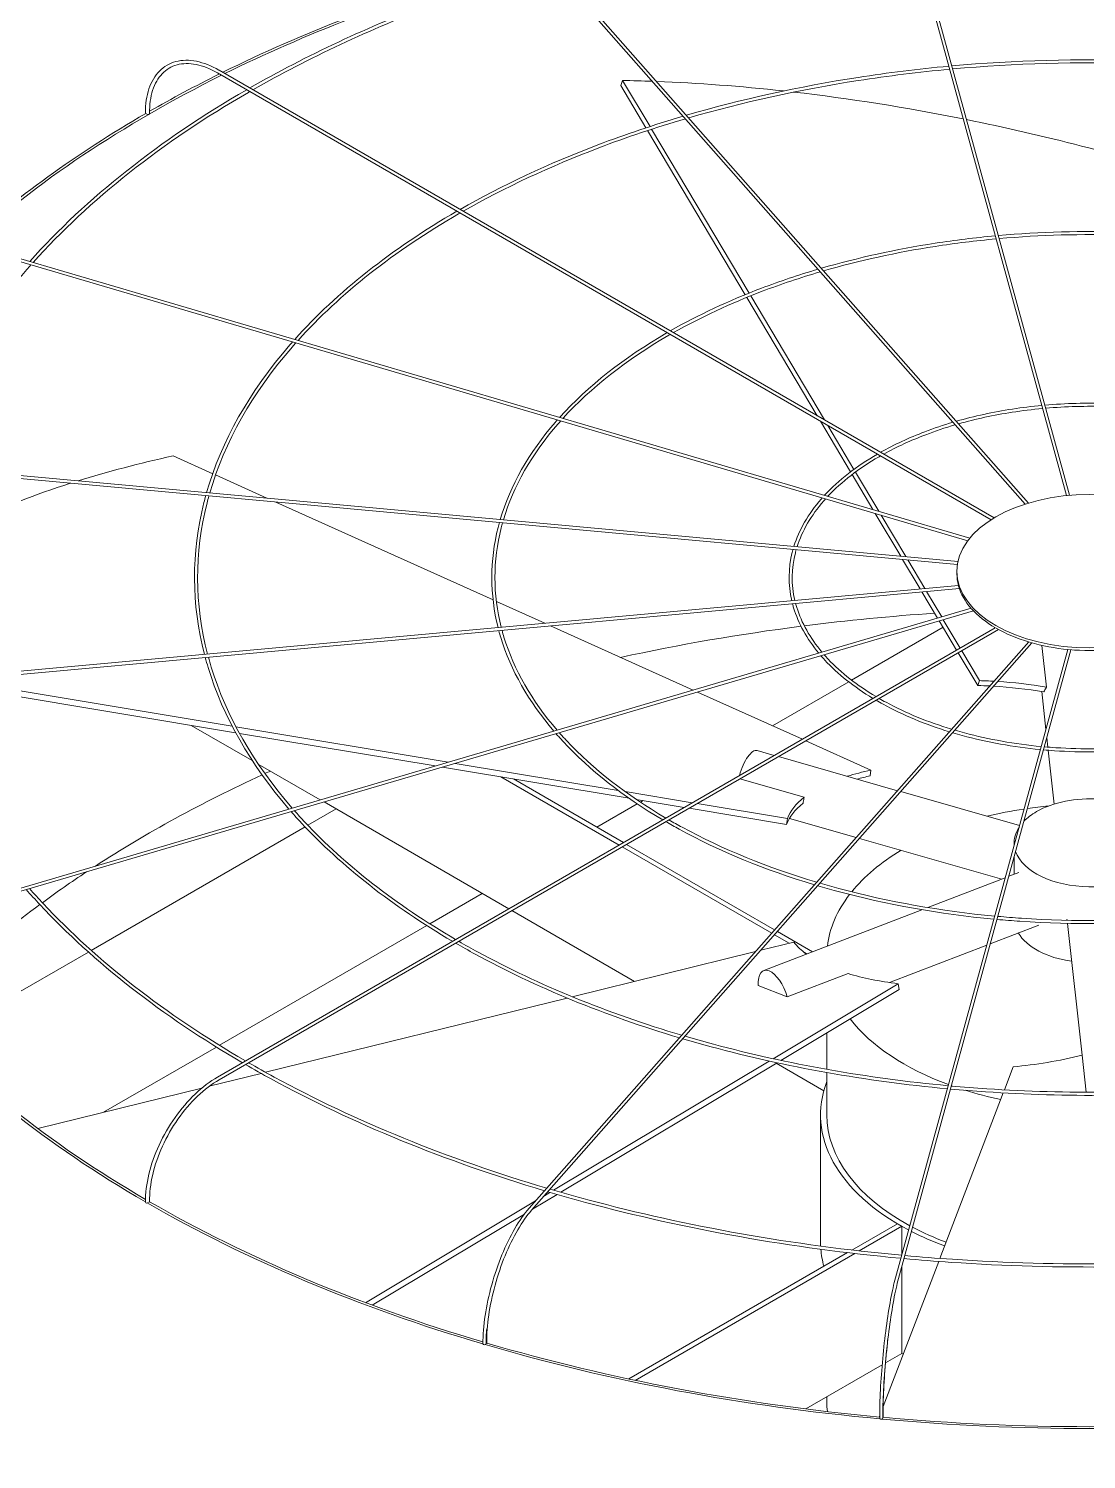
# Model space of a CAD drawing. Header units: millimetres. Extents: x -312439 to 477422, y -331570 to 212570.
# Drawn here: x 398782.8 to 398990.7, y 91162.4 to 91443.5 of the extents above; entities that cross this region are included whole.
import ezdxf

# ---------------------------------------------------------------- set-up
doc = ezdxf.new("R2010")
doc.units = ezdxf.units.MM

msp = doc.modelspace()

# ---------------------------------------------------------------- linework, layer by layer
at = {"color": 0, "linetype": 'Continuous', "lineweight": 0, "extrusion": (8.40036e-17, 0.816497, 0.57735)}
for p, q in [((398953.161, 91474.208), (398986.754, 91351.753)), ((398987.373, 91351.812), (398953.752, 91474.37)), ((398881.612, 91460.971), (398979.294, 91350.287)), ((398978.653, 91350.088), (398881.153, 91460.566)), ((398819.92, 91434.786), (398971.952, 91347.01)), ((398972.543, 91347.376), (398820.226, 91435.316)), ((398899.153, 91432.343), (398899.523, 91433.31)), ((398899.523, 91433.31), (398904.907, 91424.262)), ((398904.115, 91424.002), (398899.153, 91432.343)), ((398923.616, 91391.228), (398904.436, 91423.463)), ((398905.228, 91423.722), (398924.378, 91391.536)), ((398967.373, 91342.899), (398775.443, 91399.36)), ((398967.782, 91343.417), (398775.616, 91399.948)), ((398937.758, 91367.459), (398923.933, 91390.696)), ((398924.695, 91391.003), (398939.199, 91366.628)), ((398944.324, 91356.424), (398938.399, 91366.382)), ((398939.839, 91365.55), (398944.978, 91356.913)), ((398965.324, 91338.238), (398752.083, 91357.737)), ((398752.139, 91358.347), (398965.438, 91338.842)), ((398818.963, 91356.062), (398811.205, 91359.554)), ((398829.631, 91351.261), (398819.524, 91355.81)), ((398948.728, 91349.022), (398944.639, 91355.894)), ((398945.293, 91356.384), (398949.874, 91348.685)), ((398874.061, 91331.265), (398831.346, 91350.489)), ((398954.172, 91339.873), (398949.188, 91348.249)), ((398950.334, 91347.911), (398955.172, 91339.781)), ((398958.008, 91333.424), (398954.559, 91339.222)), ((398955.559, 91339.131), (398958.905, 91333.506)), ((398965.221, 91336.404), (398965.221, 91336.904)), ((398965.525, 91334.112), (398752.083, 91314.594)), ((398752.139, 91313.984), (398965.705, 91333.513)), ((398961.425, 91327.682), (398958.356, 91332.841)), ((398959.252, 91332.923), (398962.23, 91327.919)), ((398775.443, 91272.971), (398968.012, 91329.62)), ((398775.616, 91272.383), (398968.472, 91329.117)), ((398884.248, 91326.68), (398874.711, 91330.972)), ((398913.406, 91313.556), (398885.384, 91326.168)), ((398965.162, 91321.401), (398961.748, 91327.139)), ((398962.553, 91327.376), (398965.866, 91321.807)), ((398972.774, 91325.796), (398819.92, 91237.545)), ((398973.393, 91325.446), (398820.226, 91237.015)), ((398944.526, 91315.506), (398962.496, 91325.882)), ((398979.329, 91323.01), (398881.153, 91211.765)), ((398979.98, 91322.822), (398881.612, 91211.36)), ((398987.015, 91321.529), (398953.161, 91198.123)), ((398953.752, 91197.961), (398987.635, 91321.473)), ((398969.307, 91314.436), (398965.475, 91320.875)), ((398966.179, 91321.281), (398969.677, 91315.403)), ((398982.83, 91314.128), (398981.917, 91322.337)), ((398823.469, 91305.177), (398764.037, 91315.072)), ((398768.583, 91315.488), (398822.786, 91306.463)), ((398928.996, 91306.54), (398943.953, 91315.175)), ((398969.307, 91314.436), (398969.677, 91315.403)), ((398934.855, 91303.903), (398914.264, 91313.17)), ((398981.886, 91313.257), (398982.711, 91305.84)), ((398826.732, 91299.715), (398814.759, 91306.627)), ((398823.543, 91306.338), (398865.258, 91299.392)), ((398862.713, 91298.644), (398824.237, 91305.049)), ((398948.328, 91297.84), (398935.543, 91303.593)), ((398982.894, 91304.192), (398983.099, 91302.352)), ((398925.976, 91301.665), (398929.322, 91300.709)), ((398983.168, 91301.732), (398984.343, 91291.165)), ((398840.106, 91291.993), (398827.924, 91299.027)), ((398900.792, 91292.304), (398864.099, 91298.413)), ((398866.644, 91299.162), (398898.673, 91293.829)), ((398930.142, 91300.475), (398953.542, 91293.79)), ((398875.614, 91296.496), (398898.82, 91283.098)), ((398899.686, 91283.598), (398878.048, 91296.09)), ((398922.573, 91296.105), (398935.196, 91292.499)), ((398948.163, 91296.694), (398948.328, 91297.84)), ((398900.017, 91293.606), (398913.214, 91291.408)), ((398954.194, 91293.603), (398977.526, 91286.938)), ((398837.663, 91286.993), (398843.215, 91290.198)), ((398877.166, 91270.596), (398840.838, 91291.57)), ((398894.472, 91286.608), (398902.415, 91291.194)), ((398911.637, 91290.498), (398902.216, 91292.067)), ((398903.007, 91291.535), (398903.544, 91291.846)), ((398931.748, 91287.15), (398912.588, 91290.34)), ((398914.164, 91291.25), (398931.913, 91288.295)), ((398795.097, 91262.418), (398837.117, 91286.678)), ((398931.748, 91287.15), (398931.913, 91288.295)), ((398932.314, 91288.357), (398945.438, 91284.607)), ((398946.09, 91284.421), (398974.045, 91276.435)), ((398899.432, 91282.744), (398928.82, 91265.777)), ((398929.405, 91266.44), (398900.298, 91283.245)), ((398976.48, 91283.557), (398976.48, 91283.127)), ((398976.48, 91280.812), (398976.48, 91277.371)), ((398959.486, 91270.835), (398974.715, 91276.692)), ((398975.425, 91276.966), (398977.37, 91277.714)), ((398861.626, 91267.644), (398871.953, 91273.606)), ((398901.881, 91256.328), (398877.779, 91270.243)), ((398927.262, 91258.44), (398958.359, 91270.401)), ((398820.288, 91243.778), (398861.027, 91267.298)), ((398971.792, 91263.723), (398981.339, 91267.395)), ((398986.881, 91268.332), (398986.854, 91268.574)), ((398989.83, 91241.818), (398986.95, 91267.718)), ((398929.361, 91265.465), (398932.237, 91263.805)), ((398936.864, 91262.133), (398929.946, 91266.127)), ((398764.508, 91244.757), (398794.538, 91262.095)), ((398925.647, 91262.182), (398889.63, 91253.31)), ((398933.17, 91264.035), (398926.69, 91262.439)), ((398934.871, 91262.284), (398935.825, 91261.733)), ((398951.966, 91256.097), (398971.082, 91263.45)), ((398929.1, 91241.14), (398953.692, 91255.859)), ((398931.889, 91253.277), (398943.822, 91257.867)), ((398953.898, 91254.728), (398953.692, 91255.859)), ((398888.625, 91253.062), (398829.356, 91238.463)), ((398926.193, 91255.547), (398931.889, 91253.277)), ((398953.898, 91254.728), (398930.64, 91240.807)), ((398939.656, 91239.046), (398939.656, 91246.203)), ((398797.487, 91230.613), (398819.686, 91243.43)), ((398989.83, 91241.818), (398990.638, 91234.552)), ((398885.958, 91215.316), (398928.334, 91240.681)), ((398929.87, 91240.346), (398887.371, 91214.907)), ((398939.071, 91234.856), (398929.719, 91240.255)), ((398976.298, 91239.554), (398974.56, 91235.016)), ((398828.483, 91238.248), (398818.291, 91235.738)), ((398939.656, 91230.114), (398939.656, 91238.424)), ((398816.844, 91235.381), (398784.584, 91227.435)), ((398974.33, 91234.415), (398961.875, 91201.907)), ((398938.431, 91205.111), (398938.431, 91230.114)), ((398886.652, 91214.477), (398881.799, 91211.572)), ((398884.146, 91214.231), (398885.241, 91214.887)), ((398849.014, 91193.202), (398882.415, 91213.195)), ((398880.226, 91210.63), (398850.306, 91192.721)), ((398953.531, 91208.719), (398944.589, 91203.556)), ((398946.032, 91203.389), (398954.397, 91208.219)), ((398954.397, 91208.219), (398953.531, 91208.719)), ((398954.397, 91208.219), (398954.397, 91202.63)), ((398943.703, 91203.045), (398900.718, 91178.227)), ((398901.985, 91177.958), (398945.142, 91202.875)), ((398961.646, 91201.309), (398950.724, 91172.802)), ((398954.397, 91200.315), (398954.397, 91183.215)), ((398954.397, 91183.215), (398951.194, 91181.366)), ((398950.529, 91180.982), (398935.558, 91172.339)), ((398939.656, 91173.718), (398939.656, 91174.705)), ((398950.046, 91171.033), (398949.943, 91170.764))]:
    msp.add_line(p, q, dxfattribs=at)
at = {"color": 0, "linetype": 'Continuous', "lineweight": 0}
for centre, major_axis, ratio, start_param, end_param in [((398991.456, 91319.893), (-262.225, 0), 0.5773503, 5.1849758, 5.420347), ((398991.456, 91319.893), (-261.613, 0), 0.5773503, 5.183912, 5.4201653), ((398991.456, 91319.893), (-261.613, 0), 0.5773503, 5.4234857, 5.718128), ((398991.456, 91319.893), (-262.225, 0), 0.5773503, 5.4236595, 5.4949761), ((398991.826, 91278.176), (-236.033, 90.421), 0.5343599, 5.2814302, 5.3074736), ((398991.826, 91278.176), (-236.033, 90.421), 0.5343599, 5.1688261, 5.2776752), ((398991.826, 91278.176), (-236.033, 90.421), 0.5343599, 5.0198116, 5.1604272), ((398991.456, 91319.893), (-262.225, 0), 0.5773503, 5.4989549, 5.7196003), ((398806.035, 91426.946), (0.306, 0), 0.5773503, 3.1415927, 4.450555), ((398806.251, 91426.821), (0.306, 0.004), 0.5683066, 3.9193388, 5.4901351), ((398806.251, 91426.821), (0.306, 0.004), 0.5683066, 5.4901351, 6.2831853), ((398991.826, 91278.176), (-236.033, 90.421), 0.5343599, 4.8289255, 5.0170065), ((398991.621, 91278.355), (-250.189, 35.961), 0.3284711, 5.5638228, 5.6785471), ((398991.621, 91278.355), (-250.189, 35.961), 0.3284711, 5.6885713, 5.965771), ((398991.348, 91336.404), (-26.126, 0), 0.5773503, 0, 0.1535113), ((398991.348, 91336.404), (-26.126, 0), 0.5773503, 0.160648, 0.4676706), ((398991.348, 91336.404), (-26.126, 0), 0.5773503, 0.4748072, 0.7818298), ((398991.456, 91178.653), (-261.613, 0), 0.5773503, 4.9315023, 5.0730373), ((398991.456, 91178.653), (-261.613, 0), 0.5773503, 4.8296672, 4.9289778), ((398991.348, 91336.404), (-26.126, 0), 0.5773503, 0.7889665, 1.0959891), ((398991.348, 91336.404), (-26.126, 0), 0.5773503, 1.1031258, 1.4101484), ((398991.348, 91336.404), (-26.126, 0), 0.5773503, 1.417285, 1.7243076), ((398991.826, 91278.176), (56.639, -21.698), 0.5343599, 2.113134, 2.1658809), ((398991.826, 91278.176), (56.639, -21.698), 0.5343599, 1.92896, 2.0989228), ((398991.456, 91277.21), (-56.639, 21.698), 0.5343599, 5.2632147, 5.3074736), ((398991.456, 91277.21), (-56.639, 21.698), 0.5343599, 5.0728277, 5.2488944), ((398924.458, 91296.35), (1.518, 5.315), 0.3621096, 0, 1.5955332), ((398991.456, 91178.653), (-261.613, 0), 0.5773503, 5.3840325, 5.5566031), ((398991.456, 91178.653), (-261.613, 0), 0.5773503, 5.3759613, 5.381266), ((398991.621, 91278.355), (-60.036, 8.629), 0.3284711, 5.5638228, 5.6832782), ((398991.456, 91277.21), (-60.036, 8.629), 0.3284711, 5.5638228, 5.6281345), ((398991.621, 91278.355), (-60.036, 8.629), 0.3284711, 5.9787164, 6.2156373), ((398991.456, 91283.557), (-14.976, 0), 0.5773503, 3.6916997, 5.4977871), ((398991.456, 91277.21), (-60.036, 8.629), 0.3284711, 5.9809914, 6.2156373), ((398991.456, 91261.245), (-51.8, 0), 0.5773503, 4.9668384, 5.1151413), ((398991.456, 91283.557), (-14.976, 0), 0.5773503, 5.4977871, 5.7722245), ((398991.456, 91261.245), (-51.8, 0), 0.5773503, 4.8725497, 4.9536635), ((398991.456, 91283.557), (-14.976, 0), 0.5773503, 5.9253681, 6.3268432), ((398991.456, 91261.245), (-51.8, 0), 0.5773503, 5.5125312, 5.8454489), ((398991.456, 91283.557), (-14.976, 0), 0.5773503, 0.1968015, 2.9056449), ((398991.456, 91178.653), (-261.613, 0), 0.5773503, 5.5668053, 5.6187776), ((398991.456, 91261.245), (-51.8, 0), 0.5773503, 5.864801, 6.2160224), ((398991.456, 91178.653), (-261.613, 0), 0.5773503, 5.6218563, 5.7966666), ((398991.456, 91268.649), (-14.976, 0), 0.5773503, 0.3310244, 1.3226651), ((398991.25, 91278.341), (-59.674, -10.853), 0.3443205, 0.1772511, 0.3142745), ((398929.247, 91253.281), (-1.984, 5.159), 0.4527097, 4.5393785, 7.2340672), ((398991.25, 91278.341), (-59.674, -10.853), 0.3443205, 0.5921448, 0.8290657), ((398991.456, 91319.893), (-262.225, 0), 0.5773503, 0.4717795, 0.7837457), ((398991.456, 91319.893), (-261.613, 0), 0.5773503, 0.4715588, 0.781436), ((398991.456, 91261.245), (-51.8, 0), 0.5773503, 0.4237953, 1.0021877), ((398991.086, 91278.149), (-56.425, -22.248), 0.5660586, 1.0925617, 1.3294826), ((398991.456, 91230.114), (-53.025, 0), 0.5773503, 6.0678252, 7.1147249), ((398991.456, 91261.245), (-51.8, 0), 0.5773503, 1.0153625, 1.0203014), ((398991.456, 91261.245), (-51.8, 0), 0.5773503, 1.0757224, 1.2236785), ((398991.456, 91230.114), (51.8, 0), 0.5773503, 3.1415927, 3.9574848), ((398806.035, 91212.965), (0.306, 0), 0.5773503, 3.1415927, 6.0213513), ((398991.456, 91319.893), (-262.225, 0), 0.5773503, 0.7858257, 1.0981183), ((398806.251, 91213.09), (0.306, 0.004), 0.5862544, 5.4898935, 6.2831853), ((398991.456, 91319.893), (-261.613, 0), 0.5773503, 0.7858227, 1.096892), ((398991.456, 91230.114), (51.8, 0), 0.5773503, 3.9720631, 4.1329788), ((398991.456, 91230.114), (-53.025, 0), 0.5773503, 0.8456372, 1.0001122), ((398991.456, 91205.111), (53.025, 0), 0.5773503, 3.1415927, 3.1671433), ((398991.456, 91205.111), (53.025, 0), 0.5773503, 3.1875095, 3.2970925), ((398872.369, 91185.139), (-0.306, 0), 0.5773503, 0, 3.1415927), ((398991.456, 91319.893), (-262.225, 0), 0.5773503, 1.0998851, 1.4125333), ((398872.508, 91185.297), (-0.306, -0.003), 0.5885883, 2.6652649, 3.1415927), ((398991.456, 91319.893), (-261.613, 0), 0.5773503, 1.1000981, 1.4118355), ((398991.456, 91205.111), (53.025, 0), 0.5773503, 3.9385413, 3.9453811), ((398991.456, 91179.153), (262.225, 0), 0.5773503, 3.1415927, 5.4977871), ((398991.456, 91173.718), (51.8, 0), 0.5773503, 3.1415927, 3.2048035), ((398950.351, 91170.511), (-0.306, 0), 0.5773503, 0, 3.1415927), ((398991.456, 91319.893), (-262.225, 0), 0.5773503, 1.4139544, 1.727034), ((398950.398, 91170.685), (-0.306, -0.001), 0.5898153, 2.9827557, 3.1415927), ((398991.456, 91319.893), (-261.613, 0), 0.5773503, 1.41439, 1.726367)]:
    msp.add_ellipse(centre, major_axis=major_axis, ratio=ratio, start_param=start_param, end_param=end_param, dxfattribs=at)
msp.add_ellipse((398991.348, 91336.904), major_axis=(26.126, 0), ratio=0.5773503, dxfattribs=at)
for points, knots in [([(398884.879, 91456.344), (398877.206, 91454.083), (398869.748, 91451.578), (398849.516, 91443.89), (398837.339, 91438.182), (398826.261, 91431.832)], [5.96956861, 5.96956861, 5.96956861, 5.96956861, 6.07987049, 6.07987049, 6.27966483, 6.27966483, 6.27966483, 6.27966483]), ([(398885.326, 91455.837), (398877.553, 91453.555), (398870.002, 91451.021), (398849.851, 91443.36), (398837.825, 91437.732), (398826.875, 91431.477)], [5.96825255, 5.96825255, 5.96825255, 5.96825255, 6.08012371, 6.08012371, 6.27780239, 6.27780239, 6.27780239, 6.27780239]), ([(398805.728, 91426.946), (398805.728, 91428.671), (398805.965, 91430.266), (398806.898, 91433.045), (398807.597, 91434.229), (398809.395, 91436.049), (398810.494, 91436.685), (398812.962, 91437.337), (398814.328, 91437.354), (398817.193, 91436.785), (398818.692, 91436.197), (398820.2, 91435.331), (398820.213, 91435.324), (398820.226, 91435.316)], [0, 0, 0, 0, 0.3141593, 0.3141593, 0.6283185, 0.6283185, 0.9411039, 0.9411039, 1.2538555, 1.2538555, 1.5680148, 1.5680148, 1.5707963, 1.5707963, 1.5707963, 1.5707963]), ([(398819.92, 91434.786), (398818.482, 91435.616), (398817.051, 91436.176), (398814.351, 91436.711), (398813.085, 91436.686), (398810.833, 91436.073), (398809.847, 91435.485), (398808.224, 91433.792), (398807.588, 91432.683), (398806.743, 91430.036), (398806.535, 91428.498), (398806.557, 91426.825)], [4.712389, 4.712389, 4.712389, 4.712389, 5.029657, 5.029657, 5.3469251, 5.3469251, 5.6641931, 5.6641931, 5.9814611, 5.9814611, 6.2987292, 6.2987292, 6.2987292, 6.2987292]), ([(398963.614, 91436.105), (398957.628, 91435.553), (398951.692, 91434.822), (398934.176, 91432.112), (398922.838, 91429.613), (398912.061, 91426.469)], [5.65618024, 5.65618024, 5.65618024, 5.65618024, 5.75959703, 5.75959703, 5.96555925, 5.96555925, 5.96555925, 5.96555925]), ([(399018.462, 91436.162), (399012.878, 91436.665), (399007.253, 91437.012), (398989.135, 91437.624), (398976.582, 91437.274), (398964.233, 91436.162)], [5.34296141, 5.34296141, 5.34296141, 5.34296141, 5.43938168, 5.43938168, 5.65261288, 5.65261288, 5.65261288, 5.65261288]), ([(399018.297, 91435.562), (399012.69, 91436.065), (399007.041, 91436.411), (398989.032, 91437.006), (398976.614, 91436.658), (398964.398, 91435.562)], [5.34359392, 5.34359392, 5.34359392, 5.34359392, 5.44060854, 5.44060854, 5.65198037, 5.65198037, 5.65198037, 5.65198037]), ([(398963.778, 91435.505), (398957.722, 91434.949), (398951.717, 91434.209), (398934.307, 91431.507), (398923.135, 91429.048), (398912.509, 91425.962)], [5.6555551, 5.6555551, 5.6555551, 5.6555551, 5.760393, 5.760393, 5.9637948, 5.9637948, 5.9637948, 5.9637948]), ([(398911.412, 91426.279), (398905.661, 91424.585), (398900.072, 91422.707), (398884.951, 91416.962), (398875.861, 91412.707), (398867.585, 91407.974)], [5.96969757, 5.96969757, 5.96969757, 5.96969757, 6.07982614, 6.07982614, 6.27841616, 6.27841616, 6.27841616, 6.27841616]), ([(398911.859, 91425.772), (398906.009, 91424.056), (398900.326, 91422.15), (398885.287, 91416.432), (398876.348, 91412.256), (398868.199, 91407.619)], [5.96794353, 5.96794353, 5.96794353, 5.96794353, 6.08016355, 6.08016355, 6.27592849, 6.27592849, 6.27592849, 6.27592849]), ([(398972.754, 91402.788), (398968.79, 91402.421), (398964.86, 91401.937), (398953.253, 91400.143), (398945.736, 91398.49), (398938.586, 91396.414)], [5.65683386, 5.65683386, 5.65683386, 5.65683386, 5.75939254, 5.75939254, 5.96383461, 5.96383461, 5.96383461, 5.96383461]), ([(398972.918, 91402.188), (398968.885, 91401.817), (398964.885, 91401.324), (398953.384, 91399.538), (398946.033, 91397.925), (398939.034, 91395.906)], [5.65589869, 5.65589869, 5.65589869, 5.65589869, 5.76058509, 5.76058509, 5.96118261, 5.96118261, 5.96118261, 5.96118261]), ([(399009.322, 91402.845), (399005.649, 91403.173), (399001.948, 91403.401), (398989.939, 91403.809), (398981.588, 91403.58), (398973.373, 91402.845)], [5.34408303, 5.34408303, 5.34408303, 5.34408303, 5.43906993, 5.43906993, 5.65149126, 5.65149126, 5.65149126, 5.65149126]), ([(399009.158, 91402.245), (399005.461, 91402.573), (399001.736, 91402.799), (398989.836, 91403.191), (398981.621, 91402.963), (398973.538, 91402.245)], [5.34503474, 5.34503474, 5.34503474, 5.34503474, 5.44090812, 5.44090812, 5.65053954, 5.65053954, 5.65053954, 5.65053954]), ([(398783.232, 91397.069), (398782.96, 91396.761), (398782.689, 91396.453), (398771.857, 91384.007), (398764.504, 91370.951), (398760.682, 91357.566)], [0.31209175, 0.31209175, 0.31209175, 0.31209175, 0.31977769, 0.31977769, 0.62202139, 0.62202139, 0.62202139, 0.62202139]), ([(398937.937, 91396.224), (398934.112, 91395.096), (398930.394, 91393.846), (398920.384, 91390.044), (398914.376, 91387.239), (398908.899, 91384.121)], [5.97003164, 5.97003164, 5.97003164, 5.97003164, 6.07973571, 6.07973571, 6.27604568, 6.27604568, 6.27604568, 6.27604568]), ([(398938.384, 91395.717), (398934.459, 91394.567), (398930.648, 91393.289), (398920.719, 91389.514), (398914.864, 91386.788), (398909.514, 91383.766)], [5.96740299, 5.96740299, 5.96740299, 5.96740299, 6.08024114, 6.08024114, 6.27230164, 6.27230164, 6.27230164, 6.27230164]), ([(398834.649, 91381.943), (398834.473, 91381.743), (398834.298, 91381.543), (398826.204, 91372.231), (398820.668, 91362.42), (398817.772, 91352.345)], [0.31368489, 0.31368489, 0.31368489, 0.31368489, 0.32029533, 0.32029533, 0.62093354, 0.62093354, 0.62093354, 0.62093354]), ([(398835.298, 91381.752), (398835.074, 91381.5), (398834.852, 91381.248), (398826.767, 91371.959), (398821.275, 91362.246), (398818.393, 91352.289)], [0.31130083, 0.31130083, 0.31130083, 0.31130083, 0.31970361, 0.31970361, 0.61980435, 0.61980435, 0.61980435, 0.61980435]), ([(398981.893, 91369.471), (398979.953, 91369.289), (398978.028, 91369.051), (398972.331, 91368.173), (398968.634, 91367.367), (398965.111, 91366.357)], [5.65878241, 5.65878241, 5.65878241, 5.65878241, 5.75876753, 5.75876753, 5.95869527, 5.95869527, 5.95869527, 5.95869527]), ([(398982.058, 91368.872), (398980.047, 91368.685), (398978.054, 91368.438), (398972.462, 91367.568), (398968.931, 91366.802), (398965.56, 91365.848)], [5.65692719, 5.65692719, 5.65692719, 5.65692719, 5.76114351, 5.76114351, 5.95335964, 5.95335964, 5.95335964, 5.95335964]), ([(399000.182, 91369.528), (398998.419, 91369.682), (398996.644, 91369.79), (398990.743, 91369.993), (398986.596, 91369.885), (398982.513, 91369.528)], [5.34742678, 5.34742678, 5.34742678, 5.34742678, 5.43812478, 5.43812478, 5.64814751, 5.64814751, 5.64814751, 5.64814751]), ([(399000.018, 91368.927), (398998.231, 91369.081), (398996.432, 91369.188), (398990.64, 91369.375), (398986.629, 91369.268), (398982.678, 91368.927)], [5.34934775, 5.34934775, 5.34934775, 5.34934775, 5.44178794, 5.44178794, 5.64622654, 5.64622654, 5.64622654, 5.64622654]), ([(398886.707, 91366.629), (398886.582, 91366.488), (398886.458, 91366.346), (398881.11, 91360.191), (398877.435, 91353.718), (398875.481, 91347.068)], [0.31344956, 0.31344956, 0.31344956, 0.31344956, 0.32044212, 0.32044212, 0.61727915, 0.61727915, 0.61727915, 0.61727915]), ([(398887.356, 91366.438), (398887.184, 91366.245), (398887.013, 91366.051), (398881.673, 91359.919), (398878.043, 91353.545), (398876.102, 91347.011)], [0.30986952, 0.30986952, 0.30986952, 0.30986952, 0.31955549, 0.31955549, 0.6155298, 0.6155298, 0.6155298, 0.6155298]), ([(398964.461, 91366.168), (398962.563, 91365.607), (398960.716, 91364.986), (398955.816, 91363.126), (398952.892, 91361.771), (398950.214, 91360.268)], [5.97102709, 5.97102709, 5.97102709, 5.97102709, 6.0794509, 6.0794509, 6.26898955, 6.26898955, 6.26898955, 6.26898955]), ([(398964.909, 91365.661), (398962.91, 91365.078), (398960.97, 91364.429), (398956.152, 91362.596), (398953.381, 91361.32), (398950.832, 91359.911)], [5.96578422, 5.96578422, 5.96578422, 5.96578422, 6.08045705, 6.08045705, 6.26142742, 6.26142742, 6.26142742, 6.26142742]), ([(398817.603, 91351.746), (398817.478, 91351.294), (398817.358, 91350.842), (398814.746, 91340.518), (398814.777, 91330.428), (398817.337, 91320.561)], [0.62689443, 0.62689443, 0.62689443, 0.62689443, 0.64035432, 0.64035432, 0.93404611, 0.93404611, 0.93404611, 0.93404611]), ([(398818.223, 91351.689), (398818.095, 91351.23), (398817.972, 91350.771), (398815.356, 91340.48), (398815.389, 91330.443), (398817.955, 91320.617)], [0.62582334, 0.62582334, 0.62582334, 0.62582334, 0.63964072, 0.63964072, 0.93502054, 0.93502054, 0.93502054, 0.93502054]), ([(398938.765, 91351.315), (398938.691, 91351.232), (398938.619, 91351.15), (398936.015, 91348.15), (398934.204, 91345.016), (398933.194, 91341.791)], [0.31275087, 0.31275087, 0.31275087, 0.31275087, 0.32087906, 0.32087906, 0.60646372, 0.60646372, 0.60646372, 0.60646372]), ([(398939.415, 91351.124), (398939.294, 91350.989), (398939.174, 91350.854), (398936.581, 91347.879), (398934.814, 91344.844), (398933.818, 91341.734)], [0.30556743, 0.30556743, 0.30556743, 0.30556743, 0.31911145, 0.31911145, 0.60263629, 0.60263629, 0.60263629, 0.60263629]), ([(398875.309, 91346.469), (398875.22, 91346.147), (398875.134, 91345.825), (398873.408, 91338.996), (398873.406, 91332.345), (398875.046, 91325.838)], [0.62618978, 0.62618978, 0.62618978, 0.62618978, 0.64052907, 0.64052907, 0.92987427, 0.92987427, 0.92987427, 0.92987427]), ([(398875.929, 91346.412), (398875.837, 91346.083), (398875.749, 91345.754), (398874.019, 91338.958), (398874.018, 91332.36), (398875.664, 91325.895)], [0.62457061, 0.62457061, 0.62457061, 0.62457061, 0.6394598, 0.6394598, 0.93127617, 0.93127617, 0.93127617, 0.93127617]), ([(398933.016, 91341.192), (398932.962, 91341), (398932.91, 91340.808), (398932.071, 91337.474), (398932.037, 91334.263), (398932.761, 91331.116)], [0.62410482, 0.62410482, 0.62410482, 0.62410482, 0.64104385, 0.64104385, 0.91753144, 0.91753144, 0.91753144, 0.91753144]), ([(398933.636, 91341.135), (398933.579, 91340.936), (398933.525, 91340.736), (398932.681, 91337.436), (398932.649, 91334.277), (398933.377, 91331.172)], [0.62079185, 0.62079185, 0.62079185, 0.62079185, 0.63891194, 0.63891194, 0.91997787, 0.91997787, 0.91997787, 0.91997787]), ([(398932.909, 91330.514), (398932.978, 91330.25), (398933.053, 91329.986), (398934.067, 91326.635), (398935.736, 91323.627), (398938.069, 91320.811)], [0.93516687, 0.93516687, 0.93516687, 0.93516687, 0.95843835, 0.95843835, 1.2316048, 1.2316048, 1.2316048, 1.2316048]), ([(398933.528, 91330.571), (398933.597, 91330.313), (398933.671, 91330.055), (398934.687, 91326.759), (398936.359, 91323.789), (398938.709, 91321)], [0.93813971, 0.93813971, 0.93813971, 0.93813971, 0.96156851, 0.96156851, 1.23828559, 1.23828559, 1.23828559, 1.23828559]), ([(398875.202, 91325.237), (398875.325, 91324.778), (398875.456, 91324.32), (398877.534, 91317.489), (398881.052, 91311.284), (398886.003, 91305.495)], [0.93878416, 0.93878416, 0.93878416, 0.93878416, 0.9592157, 0.9592157, 1.24402203, 1.24402203, 1.24402203, 1.24402203]), ([(398875.821, 91325.294), (398875.944, 91324.841), (398876.074, 91324.389), (398878.153, 91317.615), (398881.677, 91311.447), (398886.647, 91305.685)], [0.94031776, 0.94031776, 0.94031776, 0.94031776, 0.96078603, 0.96078603, 1.24747633, 1.24747633, 1.24747633, 1.24747633]), ([(398939.148, 91320.491), (398939.401, 91320.203), (398939.66, 91319.918), (398942.458, 91316.951), (398945.632, 91314.461), (398949.333, 91312.262)], [1.2552022, 1.2552022, 1.2552022, 1.2552022, 1.28394226, 1.28394226, 1.55644282, 1.55644282, 1.55644282, 1.55644282]), ([(398817.496, 91319.96), (398817.672, 91319.307), (398817.859, 91318.655), (398821, 91308.344), (398826.371, 91298.941), (398833.942, 91290.18)], [0.94000678, 0.94000678, 0.94000678, 0.94000678, 0.95947637, 0.95947637, 1.24820492, 1.24820492, 1.24820492, 1.24820492]), ([(398818.115, 91320.017), (398818.291, 91319.37), (398818.478, 91318.723), (398821.62, 91308.47), (398826.996, 91299.104), (398834.588, 91290.37)], [0.94103976, 0.94103976, 0.94103976, 0.94103976, 0.9605244, 0.9605244, 1.25053309, 1.25053309, 1.25053309, 1.25053309]), ([(398938.501, 91320.3), (398938.748, 91320.015), (398939.001, 91319.732), (398941.806, 91316.7), (398945.001, 91314.157), (398948.726, 91311.912)], [1.24820371, 1.24820371, 1.24820371, 1.24820371, 1.27608724, 1.27608724, 1.54927756, 1.54927756, 1.54927756, 1.54927756]), ([(398982.33, 91313.183), (398982.435, 91313.457), (398982.575, 91313.735), (398982.775, 91314.047), (398982.802, 91314.087), (398982.83, 91314.128)], [0, 0, 0, 0, 1.7008868, 1.7008868, 1.9577529, 1.9577529, 1.9577529, 1.9577529]), ([(398949.33, 91311.553), (398949.779, 91311.29), (398950.236, 91311.031), (398954.6, 91308.638), (398959.004, 91306.81), (398963.752, 91305.359)], [1.5639266, 1.5639266, 1.5639266, 1.5639266, 1.59638594, 1.59638594, 1.86940636, 1.86940636, 1.86940636, 1.86940636]), ([(398949.942, 91311.906), (398950.387, 91311.649), (398950.84, 91311.396), (398955.157, 91309.062), (398959.509, 91307.279), (398964.197, 91305.864)], [1.5712561, 1.5712561, 1.5712561, 1.5712561, 1.60358263, 1.60358263, 1.87454698, 1.87454698, 1.87454698, 1.87454698]), ([(398886.443, 91304.986), (398886.896, 91304.467), (398887.361, 91303.951), (398893.071, 91297.81), (398899.681, 91292.616), (398907.408, 91288.057)], [1.2523872, 1.2523872, 1.2523872, 1.2523872, 1.27803342, 1.27803342, 1.55997281, 1.55997281, 1.55997281, 1.55997281]), ([(398887.09, 91305.176), (398887.55, 91304.655), (398888.021, 91304.137), (398893.723, 91298.061), (398900.314, 91292.921), (398908.018, 91288.409)], [1.2559207, 1.2559207, 1.2559207, 1.2559207, 1.28197401, 1.28197401, 1.56361702, 1.56361702, 1.56361702, 1.56361702]), ([(398964.397, 91305.165), (398965.019, 91304.981), (398965.647, 91304.803), (398971.145, 91303.312), (398976.323, 91302.38), (398981.621, 91301.869)], [1.88173801, 1.88173801, 1.88173801, 1.88173801, 1.91726722, 1.91726722, 2.19052772, 2.19052772, 2.19052772, 2.19052772]), ([(398964.845, 91305.672), (398965.467, 91305.49), (398966.095, 91305.314), (398971.507, 91303.868), (398976.587, 91302.964), (398981.786, 91302.468)], [1.88697171, 1.88697171, 1.88697171, 1.88697171, 1.922693, 1.922693, 2.19235404, 2.19235404, 2.19235404, 2.19235404]), ([(398982.241, 91301.811), (398982.957, 91301.746), (398983.675, 91301.689), (398989.728, 91301.274), (398995.148, 91301.332), (399000.455, 91301.811)], [2.20116261, 2.20116261, 2.20116261, 2.20116261, 2.23802396, 2.23802396, 2.51122637, 2.51122637, 2.51122637, 2.51122637]), ([(398982.405, 91302.411), (398983.156, 91302.344), (398983.909, 91302.286), (398989.855, 91301.892), (398995.126, 91301.951), (399000.29, 91302.411)], [2.2030547, 2.2030547, 2.2030547, 2.2030547, 2.24193573, 2.24193573, 2.50933428, 2.50933428, 2.50933428, 2.50933428]), ([(398935.196, 91292.499), (398935.184, 91292.445), (398935.173, 91292.392), (398935.09, 91291.986), (398935.031, 91291.641), (398934.984, 91291.317)], [52.4705624, 52.4705624, 52.4705624, 52.4705624, 52.7274285, 52.7274285, 54.4283153, 54.4283153, 54.4283153, 54.4283153]), ([(398834.385, 91289.672), (398835.045, 91288.919), (398835.721, 91288.17), (398844.335, 91278.92), (398854.363, 91271.075), (398866.094, 91264.204)], [1.25379638, 1.25379638, 1.25379638, 1.25379638, 1.27868669, 1.27868669, 1.5635663, 1.5635663, 1.5635663, 1.5635663]), ([(398835.033, 91289.862), (398835.699, 91289.107), (398836.381, 91288.356), (398844.988, 91279.171), (398854.996, 91271.381), (398866.704, 91264.556)], [1.25615972, 1.25615972, 1.25615972, 1.25615972, 1.28131662, 1.28131662, 1.56600951, 1.56600951, 1.56600951, 1.56600951]), ([(398908.017, 91287.701), (398908.868, 91287.206), (398909.733, 91286.718), (398918.548, 91281.9), (398927.534, 91278.208), (398937.226, 91275.302)], [1.56734097, 1.56734097, 1.56734097, 1.56734097, 1.5981909, 1.5981909, 1.87714164, 1.87714164, 1.87714164, 1.87714164]), ([(398908.628, 91288.054), (398909.477, 91287.565), (398910.338, 91287.083), (398919.105, 91282.325), (398928.039, 91278.678), (398937.672, 91275.808)], [1.57102631, 1.57102631, 1.57102631, 1.57102631, 1.60180119, 1.60180119, 1.87974458, 1.87974458, 1.87974458, 1.87974458]), ([(398938.32, 91275.616), (398939.55, 91275.255), (398940.792, 91274.907), (398951.75, 91271.968), (398962.079, 91270.139), (398972.646, 91269.151)], [1.88596498, 1.88596498, 1.88596498, 1.88596498, 1.92135596, 1.92135596, 2.19572889, 2.19572889, 2.19572889, 2.19572889]), ([(398782.335, 91274.36), (398783.199, 91273.376), (398784.084, 91272.398), (398795.602, 91260.039), (398809.05, 91249.542), (398824.79, 91240.357)], [1.25457919, 1.25457919, 1.25457919, 1.25457919, 1.27901417, 1.27901417, 1.56542833, 1.56542833, 1.56542833, 1.56542833]), ([(398782.983, 91274.551), (398783.853, 91273.564), (398784.744, 91272.584), (398796.255, 91260.291), (398809.684, 91249.848), (398825.401, 91240.71)], [1.25635494, 1.25635494, 1.25635494, 1.25635494, 1.28098769, 1.28098769, 1.56726607, 1.56726607, 1.56726607, 1.56726607]), ([(398937.873, 91275.109), (398939.103, 91274.746), (398940.344, 91274.395), (398951.388, 91271.413), (398961.814, 91269.554), (398972.482, 91268.551)], [1.88333864, 1.88333864, 1.88333864, 1.88333864, 1.91863403, 1.91863403, 2.19480098, 2.19480098, 2.19480098, 2.19480098]), ([(398973.101, 91268.494), (398974.604, 91268.358), (398976.111, 91268.238), (398988.241, 91267.414), (398999.031, 91267.535), (399009.594, 91268.494)], [2.20014358, 2.20014358, 2.20014358, 2.20014358, 2.23901367, 2.23901367, 2.5122454, 2.5122454, 2.5122454, 2.5122454]), ([(398973.266, 91269.094), (398974.803, 91268.955), (398976.345, 91268.834), (398988.368, 91268.031), (398999.01, 91268.153), (399009.43, 91269.094)], [2.20108803, 2.20108803, 2.20108803, 2.20108803, 2.24097619, 2.24097619, 2.51130095, 2.51130095, 2.51130095, 2.51130095]), ([(398867.315, 91264.202), (398868.566, 91263.48), (398869.835, 91262.769), (398883.053, 91255.588), (398896.57, 91250.077), (398911.147, 91245.752)], [1.57094967, 1.57094967, 1.57094967, 1.57094967, 1.60120298, 1.60120298, 1.88148008, 1.88148008, 1.88148008, 1.88148008]), ([(398866.703, 91263.848), (398867.957, 91263.121), (398869.23, 91262.405), (398882.496, 91255.163), (398896.065, 91249.607), (398910.7, 91245.246)], [1.56848817, 1.56848817, 1.56848817, 1.56848817, 1.5987935, 1.5987935, 1.87973748, 1.87973748, 1.87973748, 1.87973748]), ([(398911.348, 91245.054), (398913.186, 91244.512), (398915.041, 91243.988), (398931.631, 91239.513), (398947.305, 91236.728), (398963.342, 91235.234)], [1.8838758, 1.8838758, 1.8838758, 1.8838758, 1.91908947, 1.91908947, 2.1962344, 2.1962344, 2.1962344, 2.1962344]), ([(398911.795, 91245.561), (398913.634, 91245.021), (398915.489, 91244.499), (398931.992, 91240.069), (398947.57, 91237.313), (398963.506, 91235.834)], [1.88562881, 1.88562881, 1.88562881, 1.88562881, 1.92090607, 1.92090607, 2.19685631, 2.19685631, 2.19685631, 2.19685631]), ([(398825.4, 91240.002), (398827.053, 91239.044), (398828.731, 91238.101), (398846.446, 91228.436), (398864.6, 91221.015), (398884.183, 91215.199)], [1.56912341, 1.56912341, 1.56912341, 1.56912341, 1.59909496, 1.59909496, 1.88107719, 1.88107719, 1.88107719, 1.88107719]), ([(398826.012, 91240.355), (398827.661, 91239.403), (398829.336, 91238.466), (398847.003, 91228.862), (398865.105, 91221.486), (398884.63, 91215.705)], [1.57097144, 1.57097144, 1.57097144, 1.57097144, 1.60090305, 1.60090305, 1.88238695, 1.88238695, 1.88238695, 1.88238695]), ([(398805.728, 91212.965), (398805.728, 91214.69), (398805.965, 91216.545), (398806.883, 91220.34), (398807.566, 91222.28), (398809.31, 91226.059), (398810.371, 91227.897), (398812.772, 91231.297), (398814.11, 91232.857), (398816.938, 91235.551), (398818.426, 91236.683), (398819.92, 91237.545)], [0, 0, 0, 0, 0.3141593, 0.3141593, 0.6283185, 0.6283185, 0.9424778, 0.9424778, 1.2566371, 1.2566371, 1.5707963, 1.5707963, 1.5707963, 1.5707963]), ([(398820.226, 91237.015), (398818.789, 91236.185), (398817.346, 91235.086), (398814.599, 91232.459), (398813.296, 91230.931), (398810.963, 91227.601), (398809.933, 91225.8), (398808.253, 91222.105), (398807.602, 91220.213), (398806.743, 91216.53), (398806.535, 91214.74), (398806.557, 91213.094)], [4.712389, 4.712389, 4.712389, 4.712389, 5.029657, 5.029657, 5.3469251, 5.3469251, 5.6641931, 5.6641931, 5.9814611, 5.9814611, 6.2987292, 6.2987292, 6.2987292, 6.2987292]), ([(398963.961, 91235.177), (398966.25, 91234.969), (398968.547, 91234.787), (398986.754, 91233.553), (399002.915, 91233.737), (399018.734, 91235.177)], [2.19980176, 2.19980176, 2.19980176, 2.19980176, 2.23934285, 2.23934285, 2.51258722, 2.51258722, 2.51258722, 2.51258722]), ([(398964.126, 91235.777), (398966.45, 91235.567), (398968.781, 91235.383), (398986.881, 91234.17), (399002.893, 91234.356), (399018.57, 91235.777)], [2.20043103, 2.20043103, 2.20043103, 2.20043103, 2.24065263, 2.24065263, 2.51195795, 2.51195795, 2.51195795, 2.51195795]), ([(398884.831, 91215.008), (398887.275, 91214.287), (398889.741, 91213.592), (398911.874, 91207.624), (398932.799, 91203.913), (398954.205, 91201.929)], [1.88418355, 1.88418355, 1.88418355, 1.88418355, 1.91931715, 1.91931715, 2.19696607, 2.19696607, 2.19696607, 2.19696607]), ([(398885.278, 91215.514), (398887.723, 91214.796), (398890.189, 91214.103), (398912.236, 91208.18), (398933.064, 91204.498), (398954.369, 91202.528)], [1.88549918, 1.88549918, 1.88549918, 1.88549918, 1.92068034, 1.92068034, 2.19743376, 2.19743376, 2.19743376, 2.19743376]), ([(398872.063, 91185.139), (398872.063, 91186.855), (398872.214, 91188.736), (398872.801, 91192.652), (398873.238, 91194.686), (398874.354, 91198.713), (398875.033, 91200.705), (398876.57, 91204.455), (398877.427, 91206.212), (398879.239, 91209.323), (398880.193, 91210.677), (398881.153, 91211.765)], [4.712389, 4.712389, 4.712389, 4.712389, 5.0265482, 5.0265482, 5.3407075, 5.3407075, 5.6548668, 5.6548668, 5.969026, 5.969026, 6.2831853, 6.2831853, 6.2831853, 6.2831853]), ([(398881.612, 91211.36), (398880.698, 91210.324), (398879.778, 91209.02), (398878.017, 91205.994), (398877.177, 91204.269), (398875.672, 91200.583), (398875.007, 91198.622), (398873.92, 91194.662), (398873.498, 91192.664), (398872.939, 91188.832), (398872.802, 91186.999), (398872.814, 91185.329), (398872.815, 91185.314), (398872.815, 91185.3)], [0, 0, 0, 0, 0.3146448, 0.3146448, 0.6317673, 0.6317673, 0.9490354, 0.9490354, 1.2663034, 1.2663034, 1.5835715, 1.5835715, 1.5863402, 1.5863402, 1.5863402, 1.5863402]), ([(398954.989, 91202.472), (398958.099, 91202.189), (398961.218, 91201.943), (398985.393, 91200.321), (399006.774, 91200.57), (399027.706, 91202.472)], [2.20011555, 2.20011555, 2.20011555, 2.20011555, 2.24049017, 2.24049017, 2.51227343, 2.51227343, 2.51227343, 2.51227343]), ([(398954.824, 91201.872), (398957.899, 91201.591), (398960.984, 91201.347), (398985.266, 91199.703), (399006.796, 91199.951), (399027.871, 91201.872)], [2.19964371, 2.19964371, 2.19964371, 2.19964371, 2.23950729, 2.23950729, 2.51274527, 2.51274527, 2.51274527, 2.51274527]), ([(398950.044, 91170.511), (398950.044, 91172.214), (398950.096, 91174.104), (398950.297, 91178.075), (398950.447, 91180.155), (398950.83, 91184.303), (398951.064, 91186.371), (398951.591, 91190.294), (398951.885, 91192.149), (398952.506, 91195.465), (398952.833, 91196.926), (398953.161, 91198.123)], [4.712389, 4.712389, 4.712389, 4.712389, 5.0265482, 5.0265482, 5.3407075, 5.3407075, 5.6548668, 5.6548668, 5.969026, 5.969026, 6.2831853, 6.2831853, 6.2831853, 6.2831853]), ([(398953.752, 91197.961), (398953.433, 91196.801), (398953.113, 91195.37), (398952.503, 91192.105), (398952.212, 91190.267), (398951.692, 91186.379), (398951.462, 91184.328), (398951.086, 91180.218), (398950.94, 91178.16), (398950.747, 91174.242), (398950.7, 91172.383), (398950.705, 91170.707), (398950.705, 91170.697), (398950.705, 91170.686)], [0, 0, 0, 0, 0.3152669, 0.3152669, 0.6325349, 0.6325349, 0.949803, 0.949803, 1.267071, 1.267071, 1.584339, 1.584339, 1.5863402, 1.5863402, 1.5863402, 1.5863402]), ([(398950.657, 91170.511), (398950.657, 91172.202), (398950.708, 91174.082), (398950.909, 91178.035), (398951.058, 91180.107), (398951.373, 91183.522), (398951.515, 91184.869), (398951.672, 91186.184)], [4.71238898, 4.71238898, 4.71238898, 4.71238898, 5.02654825, 5.02654825, 5.34070751, 5.34070751, 5.54584713, 5.54584713, 5.54584713, 5.54584713])]:
    msp.add_open_spline(points, degree=3, knots=knots, dxfattribs=at)
for points in [[(398825.648, 91431.479), (398808.551, 91421.604), (398794.118, 91410.189), (398783.033, 91397.766)], [(398825.983, 91430.965), (398809.021, 91421.172), (398794.698, 91409.864), (398783.683, 91397.574)], [(398826.261, 91431.125), (398826.168, 91431.072), (398826.076, 91431.018), (398825.983, 91430.965)], [(398866.971, 91407.621), (398854.2, 91400.245), (398843.408, 91391.724), (398835.099, 91382.449)], [(398867.296, 91407.101), (398854.664, 91399.808), (398843.985, 91391.396), (398835.751, 91382.258)], [(398867.584, 91407.267), (398867.488, 91407.212), (398867.392, 91407.157), (398867.296, 91407.101)], [(398908.284, 91383.769), (398899.84, 91378.891), (398892.688, 91373.262), (398887.158, 91367.135)], [(398908.609, 91383.249), (398900.304, 91378.454), (398893.266, 91372.934), (398887.811, 91366.943)], [(398908.897, 91383.415), (398908.801, 91383.36), (398908.705, 91383.305), (398908.609, 91383.249)], [(398949.597, 91359.917), (398945.479, 91357.536), (398941.969, 91354.8), (398939.22, 91351.819)], [(398949.923, 91359.397), (398945.944, 91357.1), (398942.549, 91354.472), (398939.877, 91351.626)], [(398950.211, 91359.562), (398950.114, 91359.507), (398950.018, 91359.452), (398949.923, 91359.397)], [(398872.676, 91185.139), (398872.676, 91186.08), (398872.722, 91187.074), (398872.813, 91188.106)]]:
    msp.add_open_spline(points, degree=3, dxfattribs=at)

doc.saveas('drawing.dxf')
